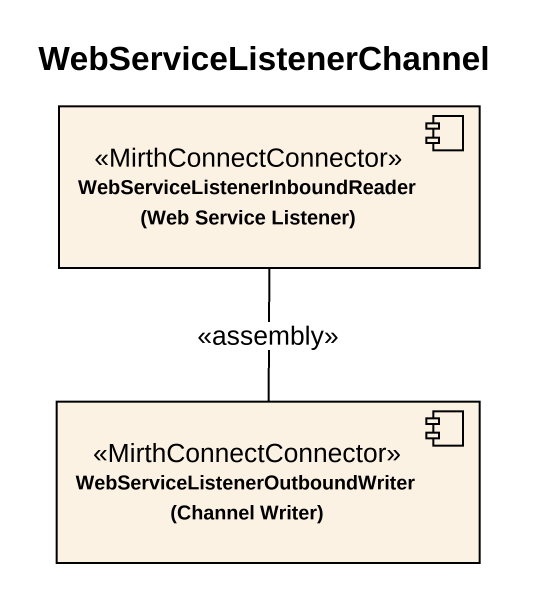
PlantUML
@startuml
title WebServiceListenerChannel
component "WebServiceListenerInboundReader (Web Service Listener)" as WebServiceListenerInboundRea <<MirthConnectConnector>>
component "WebServiceListenerOutboundWriter (Channel Writer)" as WebServiceListenerOutboundWr <<MirthConnectConnector>>
WebServiceListenerInboundRea -- WebServiceListenerOutboundWr : <<assembly>>
@enduml
